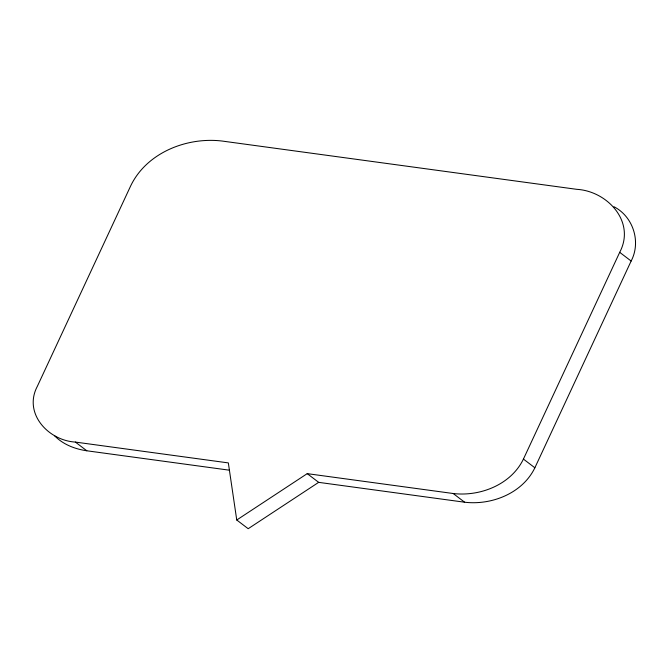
<?xml version="1.0" encoding="UTF-8"?>
<svg xmlns="http://www.w3.org/2000/svg" width="669" height="669" viewBox="0 0 669 669"><rect width="100%" height="100%" fill="white"/><g stroke="black" fill="none" stroke-linecap="round" stroke-linejoin="round"><path stroke-width="1" d="M236.751 520.005L307.222 473.644L453.189 493.513C480.267 496.741 511.149 484.548 523.426 459.085L619.703 252.338C635.876 221.84 607.352 191.083 576.753 189.327L221.974 141.025C186.793 136.844 146.67 152.683 130.739 185.765L37.347 386.306C23.03 413.3 48.285 440.528 75.363 442.075L228.338 462.906L236.751 520.005L248.191 528.711L318.661 482.349L464.629 502.218C491.715 505.438 522.589 493.245 534.865 467.79L631.143 261.035C641.262 241.869 633.2 216.58 613.941 206.713M54.758 435.962C63.271 444.542 75.003 449.083 86.811 450.781L229.442 470.198M619.703 252.338L631.143 261.035M523.426 459.085L534.865 467.79M453.189 493.513L464.629 502.218M307.222 473.644L318.661 482.349M75.363 442.075L86.811 450.781"/></g></svg>
